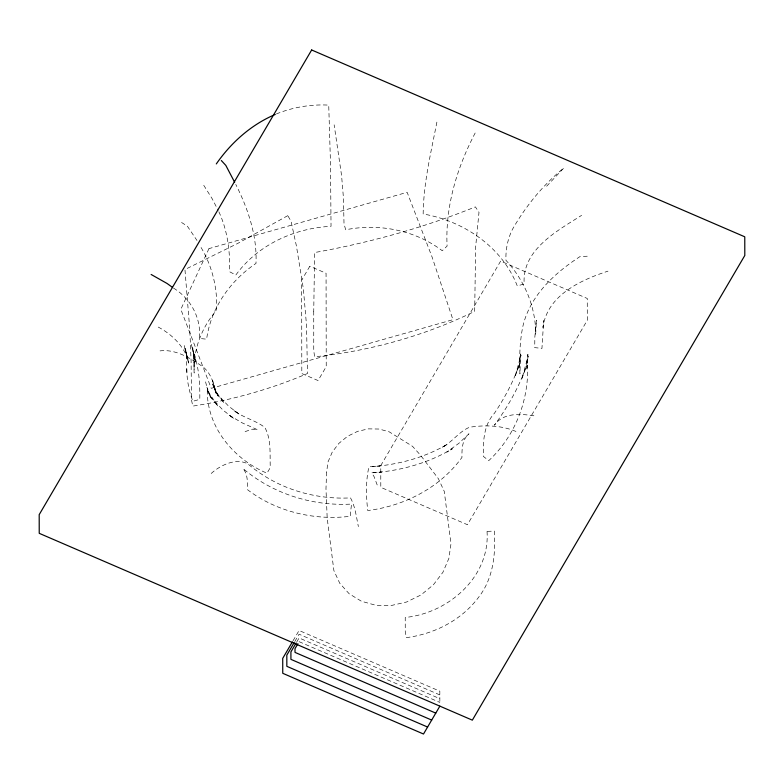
<?xml version="1.0" encoding="UTF-8"?>
<svg xmlns="http://www.w3.org/2000/svg" width="784" height="784" viewBox="0 0 784 784"><rect width="100%" height="100%" fill="white"/><g stroke="black" fill="none" stroke-linecap="round" stroke-linejoin="round"><path stroke-width="0.59" stroke-dasharray="3.92 2.94" d="M194.069 366.344L193.981 355.809L194.148 373.037C192.893 350.154 201.625 327.34 216.639 310.199C217.609 287.503 211.915 264.708 199.802 245.431M436.894 122.088C430.994 152.429 423.527 182.927 423.164 213.993C463.52 220.902 502.191 246.882 517.273 285.925L524.182 283.965C521.713 249.831 557.081 230.966 581.63 215.335M475.173 132.986C456.964 167.756 445.145 206.515 447.096 246.078L442.254 250.733C415.118 230.104 378.878 223.068 345.675 229.79L344.009 223.714L343.451 198.038L341.559 175.381L334.141 124.803M293.02 640.812L299.076 630.483L439.834 691.204L439.853 704.003M294.784 641.537L299.076 634.217L439.844 694.938M296.754 641.939L299.086 637.951L439.844 698.671M546.634 186.259L563.902 167.923C543.253 184.72 525.672 206.163 512.452 229.359C507.679 238.953 505.543 249.635 505.954 260.327C524.457 280.26 535.913 307.005 535.668 334.366L536.423 320.195L534.835 337.169L534.727 347.635L541.95 348.37L543.675 320.578L542.949 327.496C547.173 295.284 580.63 280.055 608.012 271.146M211.18 473.497C220.226 465.216 235.906 457.631 247.822 463.854C257.809 472.35 269 479.387 280.917 484.855C302.634 494.665 326.703 499.163 350.497 497.889C355.26 506.493 356.328 517.019 358.396 526.613M276.37 113.945C292.912 107.192 310.885 104.164 328.731 105.115L330.515 164.346L331.034 226.321C294.412 228.075 257.622 244.922 235.827 275.037L229.643 271.754C230.133 251.145 227.546 230.192 218.677 211.366M245.069 431.621L252.281 429.191L257.711 429.808L242.432 422.997L228.546 414.883L234.377 418.881L222.94 410.081L209.122 395.273L218.177 406.563L207.829 391.049L211.131 398.135L206.888 387.149M377.202 484.982L374.046 476.564L371.685 472.801C399.909 471.047 428.035 463.334 452.378 448.762L446.88 452.035L458.787 443.372L468.989 433.797C462.041 439.54 461.864 449.134 461.952 457.425C440.089 487.687 404.377 506.003 367.735 510.541C366.108 496.194 365.667 480.974 368.941 466.833L380.093 465.961L370.636 466.627M160.014 350.899C175.704 348.841 191.071 358.484 203.517 367.275C211.112 373.86 214.012 383.543 215.767 393.068L212.719 380.681L215.767 393.068M377.682 466.157C402.035 463.638 426.163 456.768 447.331 444.273L441.823 447.546C452.231 442.254 458.807 431.67 469.547 427.251C485.708 424.732 503.798 425.34 518.567 432.699M379.172 472.262L381.592 472.066L371.685 472.801M587.285 256.211L580.023 256.574C554.484 273.155 529.886 295.705 522.83 326.536C519.606 342.108 519.371 358.072 519.939 373.909L520.625 353.898L518.822 368.029L521.017 354.976L514.863 377.182L518.969 365.579C512.932 382.455 504.406 398.37 494.439 413.246C483.64 424.938 483.042 441.412 483.375 456.435L488.804 460.59C516.137 435.208 530.141 397.488 527.309 360.415L527.083 367.696L527.887 354.241L525.995 369.058L528.191 356.005L521.723 379.231L525.839 367.627C518.391 388.305 507.356 407.543 494.39 425.222C503.103 412.462 520.468 413.727 533.904 415.804M299.096 641.684L439.853 702.405M158.211 327.055C171.804 334.278 183.525 345.656 188.493 360.493L186.073 353.074L188.64 363.1L184.22 345.675L188.64 363.1M181.545 222.46L187.376 226.194L197.009 240.512M173.489 288.091C190.777 298.586 201.39 318.186 199.401 338.453L206.623 339.178C210.788 308.171 230.28 280.643 255.986 263.424C257.221 235.69 248.058 208.848 235.759 184.367M203.742 185.269L212.258 198.881L218.138 210.328M213.993 385.826L217.972 395.989L212.366 383.925L217.433 393.813L224.351 403.27L215.551 392.343L228.536 406.092L239.287 414.275L233.456 410.277C243.02 417.666 255.457 420.195 264.865 427.476C271.509 439.677 269.725 454.22 270.274 467.617L267.011 473.193C233.436 459.316 205.976 426.153 207.319 388.629L208.652 394.391L205.526 381.583M214.659 388.913L217.972 395.989M195.686 361.551L191.374 344.548L195.686 361.551L193.119 351.526C198.999 366.745 200.057 383.16 199.793 399.33L192.884 401.29C188.63 390.118 186.523 378.153 186.798 366.197M193.981 354.76L192.805 348.008L194.06 362.443M186.827 355.897L185.583 348.723L186.945 359.219L186.278 352.143L186.886 373.321M313.737 311.336L313.747 350.615L314.609 356.808C370.048 351.036 424.575 335.866 474.673 311.356L475.653 246.872L478.995 212.297L475.388 206.888C423.625 227.762 369.558 242.687 314.639 252.536L313.737 311.336M350.605 511.844L350.595 516.244C314.59 520.743 276.605 511.844 247.568 489.745C247.352 482.552 248.067 474.32 242.981 468.518C272.783 493.832 312.63 506.356 351.546 504.063L350.605 511.844M487.031 531.405C490.245 576.955 448.115 613.313 405.23 617.459L405.259 631.463L406.298 637.637C434.405 634.031 461.649 620.134 478.71 597.143C493.352 578.357 495.782 554.014 494.292 531.042L487.031 531.405M326.585 472.066L325.977 488.785L327.193 518.224L333.896 570.615L339.786 583.335L349.194 593.792L361.483 601.279L375.82 605.277L391.216 605.522L406.631 601.994L421.008 594.929L433.376 584.815L442.882 572.349L448.889 558.365L450.976 543.822L444.273 491.421L438.393 478.701L420.498 455.19L412.502 446.302L389.227 431.847L379.191 429.044L368.421 428.868L357.622 431.337L347.557 436.286L338.904 443.362L332.249 452.094L328.045 461.884L326.585 472.066M208.965 248.606L180.82 309.337L211.239 388.335L452.936 319.686L432.102 257.093L407.151 192.325L208.965 248.606M309.827 266.246L301.654 280.182L301.82 373.556L318.059 380.563L326.232 366.628L326.066 273.253L309.827 266.246M500.643 261.101L380.769 465.559L380.799 487.344L467.421 524.712L587.304 320.254L587.265 298.469L500.643 261.101M287.806 215.649L237.581 243.501L184.946 269.52L189.826 330.133L191.09 360.944L191.492 399.967L192.766 406.102C232.152 400.036 270.813 389.178 307.475 373.527L306.534 325.419L303.379 288.982L296.421 246L291.05 221.235L287.806 215.649"/><path stroke-width="1.18" d="M292.412 641.841L282.72 658.364L282.75 673.299L423.507 734.02L439.863 706.139M294.176 642.586L286.817 655.13L286.836 666.331L427.603 727.052M296.166 642.929L290.913 651.896L290.923 659.364L431.69 720.084M297.92 643.674L295.009 648.662L295.009 652.396L435.777 713.117M216.306 163.925C231.104 142.61 251.233 124.617 275.282 114.454M151.145 274.478L167.051 283.465L172.568 287.434M221.323 160.524L225.831 165.414L234.651 182.26M311.66 49.98L39.2 514.647L39.229 533.326L472.34 720.153L744.8 255.486L744.771 236.807L311.66 49.98"/></g></svg>
